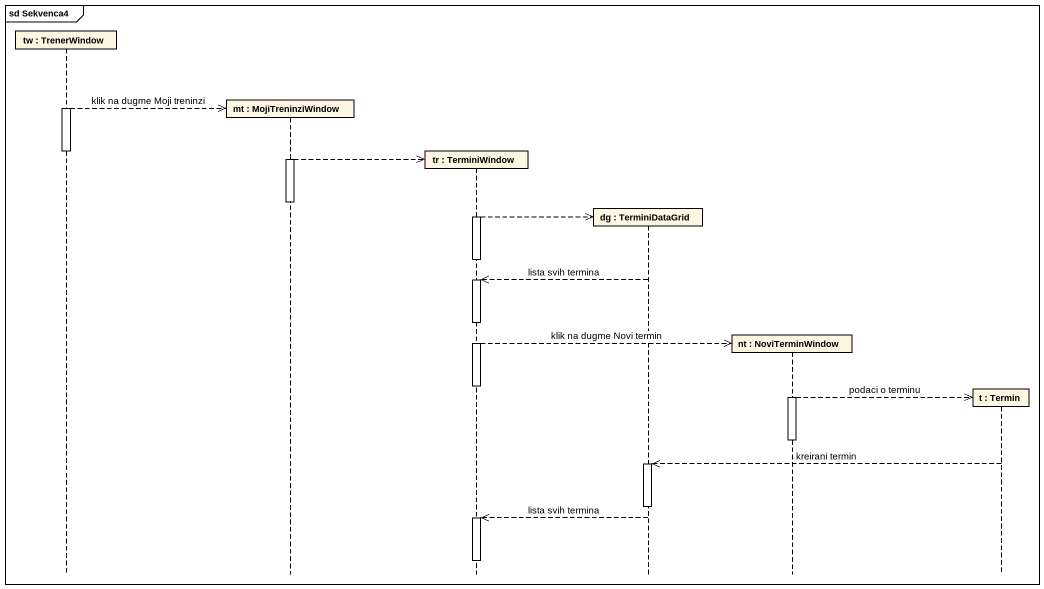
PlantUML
@startuml
mainframe sd Sekvenca4
hide footbox
participant "tw : TrenerWindow" as tw
participant "mt : MojiTreninziWindow" as mt
participant "tr : TerminiWindow" as tr
participant "dg : TerminiDataGrid" as dg
participant "nt : NoviTerminWindow" as nt
participant "t : Termin" as t

activate tw
tw -->> mt ** : klik na dugme Moji treninzi
deactivate tw
activate mt
mt -->> tr **
deactivate mt
activate tr
tr -->> dg **
deactivate tr
dg -->> tr : lista svih termina
activate tr
tr -->> nt ** : klik na dugme Novi termin
deactivate tr
activate nt
nt -->> t ** : podaci o terminu
deactivate nt
t -->> dg : kreirani termin
activate dg
deactivate dg
dg -->> tr : lista svih termina
activate tr
deactivate tr
@enduml
